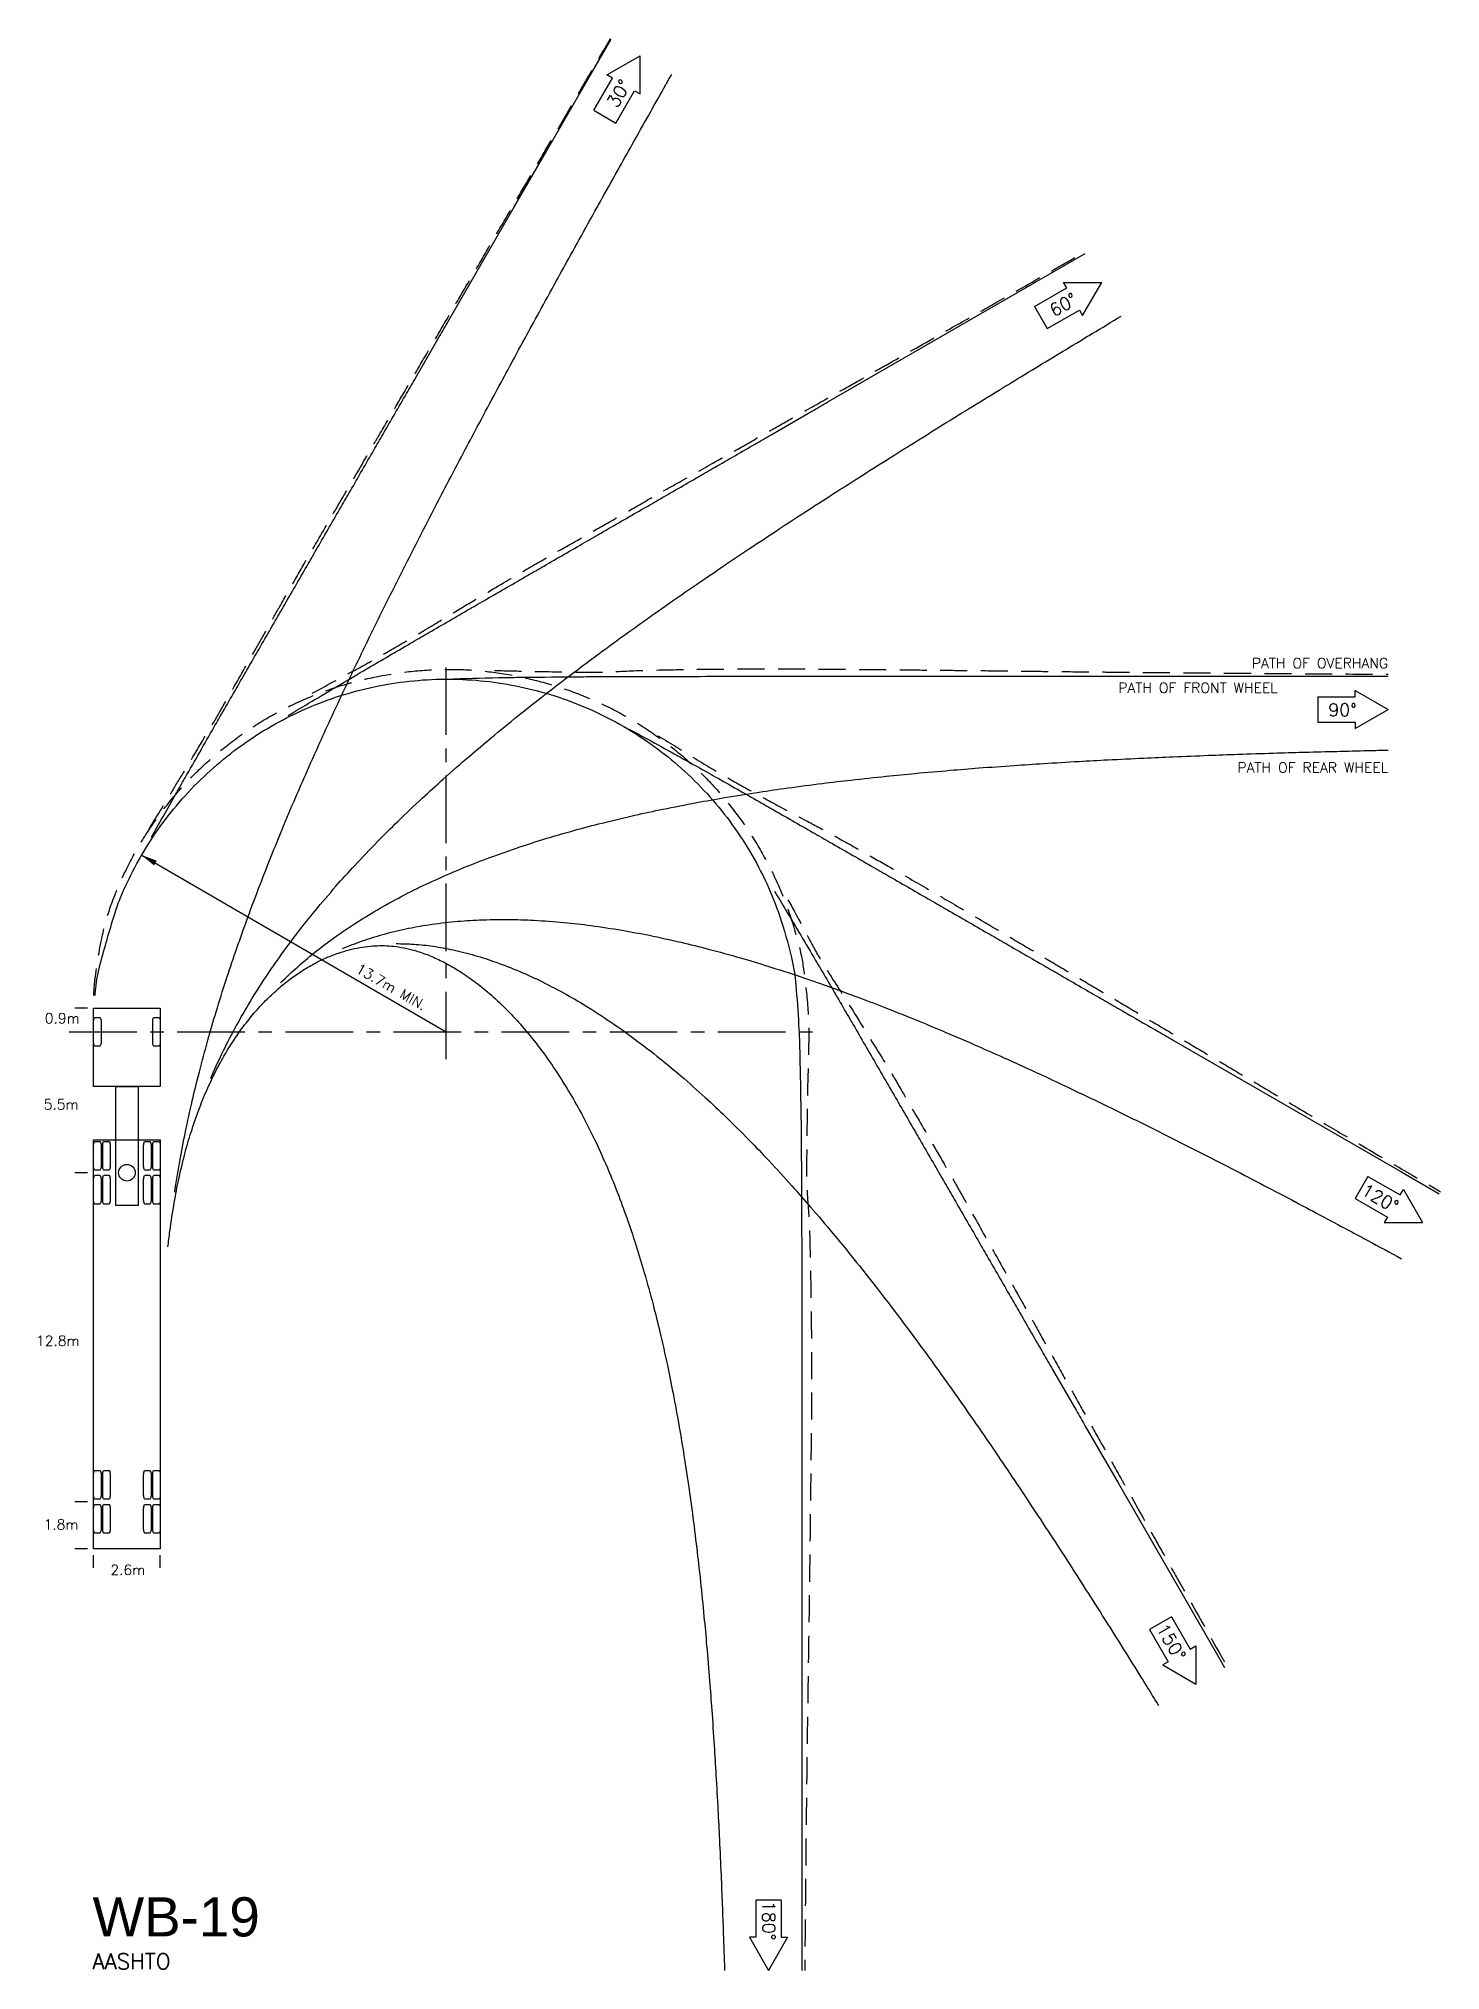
# Model space of a CAD drawing. Extents: x -15.8 to 38.6, y -36.5 to 38.6.
import ezdxf
from ezdxf.enums import TextEntityAlignment as Align

# ---------------------------------------------------------------- set-up
doc = ezdxf.new("R2010")
doc.units = 0
doc.header["$LTSCALE"] = 2.1
doc.header["$MEASUREMENT"] = 0
doc.linetypes.add('CENTER', pattern=[2, 1.25, -0.25, 0.25, -0.25])
doc.linetypes.add('DASHED', pattern=[0.75, 0.5, -0.25])
for name, color, linetype in [('DIMS', 1, 'CONTINUOUS'), ('OVERHANG', 2, 'DASHED'), ('TEXT', 4, 'CONTINUOUS'), ('VEHICLE', 7, 'CONTINUOUS'), ('WHEELS', 3, 'CONTINUOUS')]:
    doc.layers.add(name, color=color, linetype=linetype)
doc.styles.add('SANSSERIF', font='SAS_____.pfb', dxfattribs={"height": 2})
doc.styles.get("Standard").update_dxf_attribs({"font": 'ROMANS.shx', "height": 2})

msp = doc.modelspace()

# ---------------------------------------------------------------- linework, layer by layer
at = {"layer": 'DIMS', "linetype": 'CENTER'}
for p, q in [((0, -1.07), (0, 14.652)), ((-14.647, 0), (14.647, 0))]:
    msp.add_line(p, q, dxfattribs=at)
at = {"layer": 'DIMS'}
for p, q in [((-11.852, 6.873), (0, 0)), ((-13.932, 0.913), (-14.427, 0.913)), ((-13.932, -5.48), (-14.427, -5.48)), ((-13.932, -18.267), (-14.427, -18.267)), ((-13.932, -20.093), (-14.427, -20.093)), ((-13.7, -20.835), (-13.7, -20.341)), ((-11.112, -20.835), (-11.112, -20.341))]:
    msp.add_line(p, q, dxfattribs=at)
msp.add_solid([(-11.352, 6.46), (-11.245, 6.644), (-11.852, 6.873)], dxfattribs=at)
at = {"layer": 'OVERHANG', "flags": 128}
for points in [[(-11.537, 7.887, -0.001241), (-10.723, 9.222, 0.001975), (-10.213, 10.062, 0.000414), (-9.029, 12.031, 0.003852), (-8.903, 12.244, 0.001586), (-8.589, 12.791, 0.000523), (-7.643, 14.452, 0.000432), (-6.819, 15.906, -0.000829), (-6.389, 16.663, -0.000992), (-5.753, 17.775, -0.001007), (-5.122, 18.867, -0.000214), (-4.375, 20.152, -0.0003), (-3.843, 21.065, -0.000025), (-2.827, 22.806, -0.000097), (-2.561, 23.261, -0.000012), (-1.92, 24.359, 0.000021), (-1.278, 25.456, 0.000019), (-0.637, 26.554, -0.000011), (0.004, 27.652, -0.000174), (0.646, 28.75, 0.000615), (1.287, 29.847, 0.000026), (1.927, 30.945, -0.000005), (2.567, 32.044, -0.000003), (3.207, 33.142, 0.000009), (3.848, 34.24), (5.126, 36.437, 0.000138), (5.541, 37.151, 0.000068), (6.378, 38.591)], [(-5.204, 13.152, -0.00219), (-3.629, 14.006, 0.005121), (-2.957, 14.376, 0.00328), (-1.943, 14.956, 0.002772), (-0.752, 15.657, 0.002318), (0.429, 16.368, -0.002736), (1.43, 16.97, -0.001155), (3.008, 17.902, -0.002953), (3.628, 18.262, -0.00007), (4.736, 18.895, 0.000043), (5.844, 19.528, 0.00002), (6.952, 20.161, -0.000151), (8.059, 20.795, -0.002064), (8.884, 21.261, 0.001219), (10.282, 22.049, 0.000173), (11.392, 22.679, -0.0005), (12.502, 23.308, -0.000013), (13.411, 23.823, -0.000009), (14.722, 24.565, -0.000039), (15.832, 25.193, 0.000529), (16.943, 25.821, 0.000291), (17.092, 25.906, 0.000021), (19.16, 27.082, 0.00001), (20.721, 27.97, 0.000024), (21.377, 28.343, 0.000245), (21.382, 28.346, 0.000001), (23.592, 29.606, 0.000315), (23.903, 29.784, 0.000111), (24.787, 30.29)], [(-13.692, 1.412, -0.021619), (-13.629, 2.151, -0.021359), (-13.35, 3.772, -0.033795), (-13.013, 4.937, -0.027352), (-12.425, 6.314, -0.024092), (-11.758, 7.517, -0.025021), (-11.005, 8.606, -0.023644), (-10.124, 9.649, -0.024088), (-9.166, 10.585, -0.024402), (-8.107, 11.434, -0.024486), (-6.975, 12.174, -0.024725), (-5.768, 12.803, -0.024887), (-4.514, 13.306, -0.024042), (-3.226, 13.681, -0.023488), (-1.878, 13.938, -0.024005), (-0.498, 14.067, -0.025022), (0.832, 14.061, -0.024962), (2.156, 13.922, -0.024018), (3.512, 13.643, -0.023361), (4.828, 13.24, -0.024051), (6.063, 12.729, -0.024608), (7.252, 12.096, -0.024327), (8.386, 11.341, -0.024205), (9.443, 10.479, -0.024578), (10.396, 9.533, -0.023905), (11.254, 8.496, -0.023745), (12.016, 7.375, -0.023535), (12.672, 6.18, -0.024191), (13.197, 4.961, -0.024049), (13.664, 3.505, -0.031773), (13.892, 2.37, -0.015321), (14.053, 0.836, -0.022359), (14.084, -0.221, -0.003397), (14.052, -1.645, 0.003834), (14.025, -2.906, 0.001205), (14.001, -4.996, 0.004505), (14.001, -5.555, 0.017583), (14.051, -6.679, -0.013743), (14.125, -8.116, -0.001299), (14.16, -9.722, -0.002081), (14.175, -10.724, -0.000963), (14.192, -12.58, -0.002335), (14.194, -13.346, -0.001038), (14.187, -14.826, -0.001331), (14.176, -15.98, -0.000016), (14.156, -17.664, -0.000029), (14.145, -18.614, -0.000012), (14.117, -20.955, -0.000101), (14.113, -21.242, -0.000477), (14.107, -21.709, -0.000103), (14.076, -23.867, -0.000184), (14.056, -25.176, 0.000304), (14.036, -26.486, 0.000364), (14.021, -27.583, 0.000263), (14.002, -29.1, 0.000205), (13.985, -30.553, 0.000258), (13.972, -31.71, 0.000146), (13.972, -31.719, 0.000001), (13.947, -34.317, 0.000264), (13.941, -34.992, 0.00012), (13.929, -36.478)], [(1.869, 14.04, 0.002297), (3.044, 14.011, 0.000673), (5.209, 13.971, 0.003632), (5.611, 13.967, 0.015309), (6.617, 13.995, -0.010002), (8.156, 14.055, -0.000979), (9.941, 14.085, -0.002272), (10.711, 14.093, -0.000911), (12.285, 14.099, -0.001456), (13.27, 14.098, -0.000517), (15.022, 14.09, -0.001118), (15.832, 14.083, -0.000024), (17.113, 14.07, 0.000033), (18.394, 14.056, 0.00001), (19.675, 14.043, -0.000042), (20.956, 14.03, -0.000661), (22.237, 14.015, 0.000353), (23.517, 14, 0.000163), (25.172, 13.982, 0.000297), (26.077, 13.974, 0.000027), (26.965, 13.965, 0.000014), (28.636, 13.95, 0.000016), (30.354, 13.935, 0.000033), (31.195, 13.927, 0.000339), (32.054, 13.921, 0.000171), (33.753, 13.908, 0.000139), (33.813, 13.908, 0.000003), (36.31, 13.893, 0.000298), (36.336, 13.892, 0.00003), (36.591, 13.891)], [(8.238, 11.492, -0.003989), (9.699, 10.598, 0.007805), (10.45, 10.148, 0.003325), (11.55, 9.52, 0.003249), (12.685, 8.892, 0.005129), (13.968, 8.21, -0.006773), (14.938, 7.69, -0.001943), (16.102, 7.039, -0.002101), (17.174, 6.429, -0.000637), (18.661, 5.572, -0.001275), (19.402, 5.141, -0.000478), (20.885, 4.271, -0.000961), (21.622, 3.836, -0.000129), (22.73, 3.179, 0.000176), (23.838, 2.522, 0.000058), (24.945, 1.866, -0.000161), (26.053, 1.209, -0.000519), (27.159, 0.552, 0.000753), (28.265, -0.106, 0.000005), (29.371, -0.761, -0.000002), (30.478, -1.416, -0.000002), (31.584, -2.071, 0.000005), (32.69, -2.726, 0.000437), (33.451, -3.177, 0.00023), (34.902, -4.032, 0.000134), (34.911, -4.037, 0.000001), (37.116, -5.333, 0.000255), (37.55, -5.589, 0.000104), (38.622, -6.217)], [(13.277, 5.127, -0.004364), (14.205, 3.402, 0.012912), (14.529, 2.825, 0.009853), (14.981, 2.097, -0.004967), (15.892, 0.664, -0.000674), (17.067, -1.232, -0.004436), (17.242, -1.521, -0.002086), (17.598, -2.127, -0.000776), (18.546, -3.76, -0.000314), (19.701, -5.761, -0.002573), (19.841, -6.006, -0.000065), (20.169, -6.589, -0.000022), (21.115, -8.271, -0.000005), (22.262, -10.31, -0.000045), (22.387, -10.533, -0.001072), (23.021, -11.666, 0.000539), (23.654, -12.798, 0.000112), (24.288, -13.928, -0.0001), (24.922, -15.058, -0.000141), (25.555, -16.187, 0.00048), (26.188, -17.316, 0.000216), (26.442, -17.768, 0.000054), (27.456, -19.57, 0.000055), (28.208, -20.905, 0.00008), (28.725, -21.822, 0.00038), (28.737, -21.843, 0.000004), (29.997, -24.069, 0.000518), (30.054, -24.17, 0.000108), (30.328, -24.653)]]:
    msp.add_lwpolyline(points, format="xyb", dxfattribs=at)
at = {"layer": 'TEXT'}
for p, q in [((6.245, 37.184), (7.53, 37.926)), ((7.53, 36.442), (7.53, 37.926)), ((5.735, 35.807), (6.459, 37.061)), ((6.459, 37.061), (6.245, 37.184)), ((6.592, 35.312), (7.316, 36.566)), ((7.316, 36.566), (7.53, 36.442)), ((5.735, 35.807), (6.592, 35.312)), ((22.851, 28.178), (24.104, 28.902)), ((24.104, 28.902), (23.98, 29.116)), ((23.98, 29.116), (25.465, 29.116)), ((24.723, 27.831), (25.465, 29.116)), ((22.851, 28.178), (23.345, 27.322)), ((23.345, 27.322), (24.599, 28.045)), ((24.599, 28.045), (24.723, 27.831)), ((33.858, 13.014), (33.858, 12.025)), ((33.858, 13.014), (35.306, 13.014)), ((35.306, 13.014), (35.306, 13.262)), ((35.306, 13.262), (36.591, 12.52)), ((33.858, 12.025), (35.306, 12.025)), ((35.306, 11.778), (36.591, 12.52)), ((35.306, 12.025), (35.306, 11.778)), ((35.809, -5.622), (35.315, -6.479)), ((35.809, -5.622), (37.063, -6.346)), ((35.315, -6.479), (36.568, -7.203)), ((37.063, -6.346), (37.187, -6.132)), ((37.187, -6.132), (37.929, -7.417)), ((36.568, -7.203), (36.445, -7.417)), ((36.445, -7.417), (37.929, -7.417)), ((28.181, -22.737), (27.324, -23.232)), ((27.324, -23.232), (28.048, -24.485)), ((28.181, -22.737), (28.905, -23.991)), ((28.905, -23.991), (29.119, -23.867)), ((29.119, -23.867), (29.119, -25.351)), ((28.048, -24.485), (27.834, -24.609)), ((27.834, -24.609), (29.119, -25.351)), ((13.017, -33.745), (12.027, -33.745)), ((12.027, -33.745), (12.027, -35.193)), ((13.017, -33.745), (13.017, -35.193)), ((12.027, -35.193), (11.78, -35.193)), ((11.78, -35.193), (12.522, -36.478)), ((13.264, -35.193), (12.522, -36.478)), ((13.017, -35.193), (13.264, -35.193))]:
    msp.add_line(p, q, dxfattribs=at)
at = {"layer": 'VEHICLE'}
for points in [[(-11.112, 0.913), (-11.112, -2.131), (-13.7, -2.131), (-13.7, 0.913)], [(-11.975, -2.131), (-11.975, -6.759), (-12.838, -6.759), (-12.838, -2.131)], [(-11.112, -4.201), (-11.112, -20.093), (-13.7, -20.093), (-13.7, -4.201)]]:
    msp.add_lwpolyline(points, close=True, dxfattribs=at)
for points in [[(-13.41, -0.402, -0.14), (-13.446, -0.551, -0.24), (-13.466, -0.558), (-13.644, -0.558, -0.24), (-13.664, -0.551, -0.14), (-13.7, -0.402), (-13.7, 0.402, -0.14), (-13.664, 0.551, -0.24), (-13.644, 0.558), (-13.466, 0.558, -0.24), (-13.446, 0.551, -0.14), (-13.41, 0.402)], [(-11.112, -0.402, -0.14), (-11.148, -0.551, -0.24), (-11.168, -0.558), (-11.347, -0.558, -0.24), (-11.367, -0.551, -0.14), (-11.402, -0.402), (-11.402, 0.402, -0.14), (-11.367, 0.551, -0.24), (-11.347, 0.558), (-11.168, 0.558, -0.24), (-11.148, 0.551, -0.14), (-11.112, 0.402)], [(-13.7, -4.419, -0.14), (-13.664, -4.269, -0.24), (-13.644, -4.263), (-13.466, -4.263, -0.24), (-13.446, -4.269, -0.14), (-13.41, -4.419), (-13.41, -5.222, -0.14), (-13.446, -5.372, -0.24), (-13.466, -5.378), (-13.644, -5.378, -0.24), (-13.664, -5.372, -0.14), (-13.7, -5.222)], [(-13.347, -4.419, -0.14), (-13.311, -4.269, -0.24), (-13.291, -4.263), (-13.112, -4.263, -0.24), (-13.092, -4.269, -0.14), (-13.057, -4.419), (-13.057, -5.222, -0.14), (-13.092, -5.372, -0.24), (-13.112, -5.378), (-13.291, -5.378, -0.24), (-13.311, -5.372, -0.14), (-13.347, -5.222)], [(-11.756, -4.419, -0.14), (-11.72, -4.269, -0.24), (-11.7, -4.263), (-11.522, -4.263, -0.24), (-11.502, -4.269, -0.14), (-11.466, -4.419), (-11.466, -5.222, -0.14), (-11.502, -5.372, -0.24), (-11.522, -5.378), (-11.7, -5.378, -0.24), (-11.72, -5.372, -0.14), (-11.756, -5.222)], [(-11.402, -4.419, -0.14), (-11.367, -4.269, -0.24), (-11.347, -4.263), (-11.168, -4.263, -0.24), (-11.148, -4.269, -0.14), (-11.112, -4.419), (-11.112, -5.222, -0.14), (-11.148, -5.372, -0.24), (-11.168, -5.378), (-11.347, -5.378, -0.24), (-11.367, -5.372, -0.14), (-11.402, -5.222)], [(-13.7, -5.738, -0.14), (-13.664, -5.588, -0.24), (-13.644, -5.582), (-13.466, -5.582, -0.24), (-13.446, -5.588, -0.14), (-13.41, -5.738), (-13.41, -6.541, -0.14), (-13.446, -6.691, -0.24), (-13.466, -6.697), (-13.644, -6.697, -0.24), (-13.664, -6.691, -0.14), (-13.7, -6.541)], [(-13.347, -5.738, -0.14), (-13.311, -5.588, -0.24), (-13.291, -5.582), (-13.112, -5.582, -0.24), (-13.092, -5.588, -0.14), (-13.057, -5.738), (-13.057, -6.541, -0.14), (-13.092, -6.691, -0.24), (-13.112, -6.697), (-13.291, -6.697, -0.24), (-13.311, -6.691, -0.14), (-13.347, -6.541)], [(-11.756, -5.738, -0.14), (-11.72, -5.588, -0.24), (-11.7, -5.582), (-11.522, -5.582, -0.24), (-11.502, -5.588, -0.14), (-11.466, -5.738), (-11.466, -6.541, -0.14), (-11.502, -6.691, -0.24), (-11.522, -6.697), (-11.7, -6.697, -0.24), (-11.72, -6.691, -0.14), (-11.756, -6.541)], [(-11.402, -5.738, -0.14), (-11.367, -5.588, -0.24), (-11.347, -5.582), (-11.168, -5.582, -0.24), (-11.148, -5.588, -0.14), (-11.112, -5.738), (-11.112, -6.541, -0.14), (-11.148, -6.691, -0.24), (-11.168, -6.697), (-11.347, -6.697, -0.24), (-11.367, -6.691, -0.14), (-11.402, -6.541)], [(-13.7, -17.205, -0.14), (-13.664, -17.056, -0.24), (-13.644, -17.049), (-13.466, -17.049, -0.24), (-13.446, -17.056, -0.14), (-13.41, -17.205), (-13.41, -18.009, -0.14), (-13.446, -18.158, -0.24), (-13.466, -18.165), (-13.644, -18.165, -0.24), (-13.664, -18.158, -0.14), (-13.7, -18.009)], [(-13.347, -17.205, -0.14), (-13.311, -17.056, -0.24), (-13.291, -17.049), (-13.112, -17.049, -0.24), (-13.092, -17.056, -0.14), (-13.057, -17.205), (-13.057, -18.009, -0.14), (-13.092, -18.158, -0.24), (-13.112, -18.165), (-13.291, -18.165, -0.24), (-13.311, -18.158, -0.14), (-13.347, -18.009)], [(-11.756, -17.205, -0.14), (-11.72, -17.056, -0.24), (-11.7, -17.049), (-11.522, -17.049, -0.24), (-11.502, -17.056, -0.14), (-11.466, -17.205), (-11.466, -18.009, -0.14), (-11.502, -18.158, -0.24), (-11.522, -18.165), (-11.7, -18.165, -0.24), (-11.72, -18.158, -0.14), (-11.756, -18.009)], [(-11.402, -17.205, -0.14), (-11.367, -17.056, -0.24), (-11.347, -17.049), (-11.168, -17.049, -0.24), (-11.148, -17.056, -0.14), (-11.112, -17.205), (-11.112, -18.009, -0.14), (-11.148, -18.158, -0.24), (-11.168, -18.165), (-11.347, -18.165, -0.24), (-11.367, -18.158, -0.14), (-11.402, -18.009)], [(-13.7, -18.524, -0.14), (-13.664, -18.375, -0.24), (-13.644, -18.368), (-13.466, -18.368, -0.24), (-13.446, -18.375, -0.14), (-13.41, -18.524), (-13.41, -19.328, -0.14), (-13.446, -19.477, -0.24), (-13.466, -19.484), (-13.644, -19.484, -0.24), (-13.664, -19.477, -0.14), (-13.7, -19.328)], [(-13.347, -18.524, -0.14), (-13.311, -18.375, -0.24), (-13.291, -18.368), (-13.112, -18.368, -0.24), (-13.092, -18.375, -0.14), (-13.057, -18.524), (-13.057, -19.328, -0.14), (-13.092, -19.477, -0.24), (-13.112, -19.484), (-13.291, -19.484, -0.24), (-13.311, -19.477, -0.14), (-13.347, -19.328)], [(-11.756, -18.524, -0.14), (-11.72, -18.375, -0.24), (-11.7, -18.368), (-11.522, -18.368, -0.24), (-11.502, -18.375, -0.14), (-11.466, -18.524), (-11.466, -19.328, -0.14), (-11.502, -19.477, -0.24), (-11.522, -19.484), (-11.7, -19.484, -0.24), (-11.72, -19.477, -0.14), (-11.756, -19.328)], [(-11.402, -18.524, -0.14), (-11.367, -18.375, -0.24), (-11.347, -18.368), (-11.168, -18.368, -0.24), (-11.148, -18.375, -0.14), (-11.112, -18.524), (-11.112, -19.328, -0.14), (-11.148, -19.477, -0.24), (-11.168, -19.484), (-11.347, -19.484, -0.24), (-11.367, -19.477, -0.14), (-11.402, -19.328)]]:
    msp.add_lwpolyline(points, format="xyb", close=True, dxfattribs=at)
msp.add_circle((-12.406, -5.48), 0.323, dxfattribs=at)
at = {"layer": 'WHEELS', "flags": 128}
for points in [[(-11.451, 7.555, -0.000315), (-10.398, 9.421, -0.001315), (-10.145, 9.867, -0.000071), (-9.012, 11.847, -0.000491), (-8.847, 12.135, -0.000081), (-7.931, 13.728, -0.0002), (-7.558, 14.376, -0.000032), (-6.643, 15.962, -0.00008), (-6.275, 16.6, -0.000013), (-5.362, 18.182, -0.000032), (-4.998, 18.814, -0.000005), (-4.086, 20.393, -0.000013), (-3.723, 21.022, -0.000002), (-2.813, 22.599, -0.000005), (-2.451, 23.226, -0.000001), (-1.542, 24.801, -0.000002), (-1.18, 25.427, 0), (-0.271, 27.001, -0.000001), (0.09, 27.627), (1.359, 29.826), (2.629, 32.024), (3.897, 34.222), (5.166, 36.419), (6.41, 38.573)], [(-10.548, -6.23, -0.00657), (-10.353, -5.049, -0.006693), (-10.131, -3.895, -0.005856), (-9.866, -2.683, -0.006301), (-9.592, -1.562, -0.005105), (-9.261, -0.331, -0.005685), (-8.94, 0.768, -0.004378), (-8.551, 2.009, -0.004992), (-8.188, 3.091, -0.003711), (-7.747, 4.337, -0.004303), (-7.35, 5.405, -0.003119), (-6.864, 6.652, -0.003662), (-6.437, 7.708, -0.002605), (-5.914, 8.953, -0.003087), (-5.461, 9.999, -0.002166), (-4.907, 11.241, -0.002584), (-4.434, 12.278, -0.001795), (-3.854, 13.517, -0.002153), (-3.363, 14.546, -0.001483), (-2.762, 15.783, -0.001789), (-2.257, 16.804, -0.001221), (-1.637, 18.038, -0.00148), (-1.121, 19.053, -0.000996), (-0.494, 20.27, -0.001208), (0.027, 21.271, -0.000835), (0.669, 22.492, -0.001006), (1.206, 23.504, -0.000686), (1.858, 24.725, -0.00083), (2.401, 25.732, -0.000562), (3.062, 26.952, -0.000683), (3.609, 27.954, -0.000462), (4.277, 29.172, -0.000561), (4.829, 30.172, -0.000379), (5.502, 31.388, -0.000461), (6.057, 32.387, -0.000311), (6.734, 33.601, -0.000379), (7.292, 34.598, -0.000255), (7.325, 34.657, -0.000007), (8.534, 36.807, -0.000513), (8.565, 36.863, -0.000081), (8.764, 37.214)], [(-6.141, 12.282, -0.003969), (-5.233, 12.83, -0.00019), (-3.213, 14.027, -0.001402), (-2.939, 14.189, -0.000223), (-1.306, 15.143, -0.000578), (-0.674, 15.51, -0.000096), (0.917, 16.433, -0.000235), (1.568, 16.81, -0.000038), (3.155, 17.728, -0.000095), (3.794, 18.097, -0.000015), (5.378, 19.012, -0.000038), (6.01, 19.378, -0.000006), (7.591, 20.291, -0.000015), (8.22, 20.654, -0.000002), (9.799, 21.566, -0.000006), (10.426, 21.928, -0.000001), (12.003, 22.838, -0.000002), (12.629, 23.2, 0), (14.205, 24.11, -0.000001), (14.831, 24.471), (17.031, 25.741), (19.231, 27.012), (21.431, 28.281), (23.63, 29.551), (24.818, 30.237)], [(-9.147, -1.804, -0.012094), (-8.716, -0.856, -0.010916), (-8.215, 0.121, -0.011437), (-7.696, 1.031, -0.00957), (-7.083, 2.009, -0.010384), (-6.482, 2.887, -0.008233), (-5.765, 3.855, -0.009177), (-5.092, 4.701, -0.006986), (-4.285, 5.651, -0.007954), (-3.551, 6.463, -0.005872), (-2.667, 7.39, -0.006798), (-1.883, 8.171, -0.004902), (-0.935, 9.072, -0.005748), (-0.111, 9.823, -0.004073), (0.888, 10.698, -0.004823), (1.745, 11.421, -0.003373), (2.786, 12.272, -0.004023), (3.67, 12.972, -0.002786), (4.744, 13.799, -0.003342), (5.648, 14.478, -0.002297), (6.749, 15.287, -0.002772), (7.669, 15.947, -0.001886), (8.793, 16.739, -0.002288), (9.725, 17.383, -0.001536), (10.853, 18.151, -0.001864), (11.786, 18.777, -0.001286), (12.934, 19.536, -0.00155), (13.89, 20.161, -0.001056), (15.05, 20.91, -0.001278), (16.011, 21.525, -0.000864), (17.181, 22.266, -0.001051), (18.147, 22.872, -0.00071), (19.324, 23.606, -0.000863), (20.294, 24.206, -0.000583), (21.476, 24.933, -0.000709), (22.45, 25.528, -0.000478), (22.478, 25.545, -0.000006), (24.614, 26.841, -0.000968), (25.095, 27.131, -0.000415), (26.221, 27.807)], [(-13.64, 1.412, -0.003985), (-13.615, 1.682, -0.040684), (-13.442, 2.628, -0.008055), (-12.893, 4.544, -0.024025), (-12.668, 5.173, -0.024632), (-12.096, 6.387, -0.024213), (-11.397, 7.559, -0.024943), (-10.591, 8.649, -0.024537), (-9.667, 9.671, -0.025122), (-8.655, 10.588, -0.024815), (-7.543, 11.41, -0.025236), (-6.363, 12.111, -0.02502), (-5.108, 12.696, -0.02531), (-3.806, 13.149, -0.025163), (-2.458, 13.471, -0.025359), (-1.089, 13.654, -0.025261), (0.297, 13.699, -0.025392), (1.677, 13.603, -0.025326), (3.044, 13.367, -0.025413), (4.378, 12.995, -0.02537), (5.67, 12.489, -0.025428), (6.902, 11.854, -0.025399), (8.065, 11.098, -0.025437), (9.144, 10.227, -0.025418), (10.131, 9.251, -0.025444), (11.012, 8.181, -0.025431), (11.781, 7.025, -0.025448), (12.452, 5.754, -0.027354), (12.948, 4.512, -0.023536), (13.412, 2.883, -0.036839), (13.582, 1.814, -0.006888), (13.691, 0.262, -0.009078), (13.736, -0.918, -0.000533), (13.777, -3.114, -0.002327), (13.784, -3.617, -0.000259), (13.8, -5.686, -0.000933), (13.803, -6.261, -0.000159), (13.809, -8.104, -0.000385), (13.811, -8.867, -0.000063), (13.813, -10.705, -0.000156), (13.814, -11.449, -0.000025), (13.815, -13.28, -0.000063), (13.815, -14.014, -0.00001), (13.816, -15.841, -0.000025), (13.816, -16.57, -0.000004), (13.816, -18.394, -0.00001), (13.816, -19.12, -0.000002), (13.816, -20.941, -0.000004), (13.816, -21.665, -0.000001), (13.816, -23.485, -0.000002), (13.816, -24.208), (13.816, -26.75), (13.816, -29.29), (13.816, -31.83), (13.816, -34.37), (13.816, -36.478)], [(0.28, 13.718, -0.001009), (2.281, 13.764, -0.002839), (2.993, 13.775, -0.000211), (5.222, 13.795, -0.001109), (5.646, 13.798, -0.000192), (7.49, 13.805, -0.00046), (8.259, 13.807, -0.000076), (10.097, 13.81, -0.000187), (10.844, 13.811, -0.00003), (12.677, 13.812, -0.000075), (13.412, 13.813, -0.000012), (15.24, 13.813, -0.00003), (15.97, 13.813, -0.000005), (17.794, 13.813, -0.000012), (18.52, 13.813, -0.000002), (20.342, 13.813, -0.000005), (21.067, 13.813, -0.000001), (22.887, 13.813, -0.000002), (23.61, 13.813, 0), (25.429, 13.813, -0.000001), (26.152, 13.813), (28.692, 13.813), (31.232, 13.813), (33.772, 13.813), (36.311, 13.813), (36.591, 13.813)], [(7.101, 11.758, -0.006318), (8.104, 11.217, -0.000354), (10.094, 10.11, -0.001961), (10.452, 9.909, -0.00027), (12.167, 8.934, -0.000801), (12.744, 8.605, -0.000135), (14.342, 7.688, -0.000329), (15, 7.31, -0.000054), (16.591, 6.394, -0.000133), (17.234, 6.023, -0.000021), (18.819, 5.109, -0.000053), (19.454, 4.743, -0.000008), (21.036, 3.83, -0.000021), (21.667, 3.466, -0.000003), (23.246, 2.554, -0.000008), (23.874, 2.192, -0.000001), (25.451, 1.281, -0.000003), (26.078, 0.919, -0.000001), (27.654, 0.009, -0.000001), (28.28, -0.352), (30.481, -1.623), (32.681, -2.893), (34.881, -4.163), (37.08, -5.433), (38.576, -6.296)], [(-6.437, 1.898, -0.015286), (-5.769, 2.525, -0.013639), (-5.005, 3.164, -0.01414), (-4.235, 3.738, -0.011844), (-3.341, 4.335, -0.012701), (-2.481, 4.85, -0.010105), (-1.473, 5.393, -0.011156), (-0.54, 5.845, -0.008518), (0.562, 6.327, -0.009631), (1.551, 6.717, -0.007122), (2.728, 7.136, -0.008206), (3.759, 7.468, -0.005922), (4.992, 7.828, -0.006923), (6.055, 8.108, -0.004905), (7.331, 8.412, -0.005797), (8.416, 8.646, -0.004052), (9.723, 8.902, -0.004828), (10.824, 9.096, -0.00334), (12.155, 9.31, -0.004004), (13.267, 9.471, -0.00275), (14.616, 9.648, -0.003318), (15.735, 9.781, -0.002256), (17.097, 9.928, -0.002737), (18.221, 10.038, -0.001834), (19.577, 10.158, -0.002227), (20.694, 10.248, -0.001536), (22.064, 10.347, -0.001851), (23.201, 10.422, -0.001261), (24.577, 10.504, -0.001526), (25.715, 10.566, -0.001031), (27.097, 10.634, -0.001254), (28.235, 10.684, -0.000847), (29.62, 10.74, -0.00103), (30.758, 10.781, -0.000695), (32.145, 10.827, -0.000846), (33.285, 10.861, -0.00057), (33.374, 10.863, -0.000021), (35.813, 10.926, -0.001141), (35.964, 10.93, -0.000273), (36.591, 10.943)], [(12.752, 5.459, -0.003436), (13.192, 4.728, -0.000232), (14.351, 2.771, -0.001345), (14.549, 2.434, -0.000236), (15.479, 0.841, -0.000562), (15.869, 0.17, -0.000093), (16.792, -1.421, -0.000229), (17.168, -2.071, -0.000037), (18.087, -3.658, -0.000092), (18.456, -4.297, -0.000015), (19.371, -5.88, -0.000037), (19.736, -6.513, -0.000006), (20.649, -8.093, -0.000015), (21.012, -8.723, -0.000002), (21.924, -10.301, -0.000006), (22.286, -10.929, -0.000001), (23.196, -12.505, -0.000002), (23.558, -13.132, 0), (24.468, -14.707, -0.000001), (24.829, -15.333), (26.099, -17.534), (27.369, -19.733), (28.639, -21.933), (29.909, -24.132), (30.239, -24.704)], [(-4.027, 3.227, -0.017372), (-3.267, 3.525, -0.016956), (-2.468, 3.776, -0.015326), (-1.573, 3.996, -0.01559), (-0.682, 4.157, -0.013203), (0.33, 4.28, -0.013964), (1.292, 4.344, -0.011192), (2.397, 4.362, -0.012243), (3.406, 4.331, -0.009388), (4.577, 4.244, -0.010553), (5.615, 4.126, -0.00782), (6.829, 3.941, -0.008978), (7.881, 3.746, -0.006483), (9.123, 3.475, -0.007563), (10.18, 3.212, -0.005358), (11.435, 2.867, -0.006326), (12.491, 2.549, -0.004419), (13.751, 2.14, -0.005263), (14.803, 1.776, -0.003639), (16.064, 1.314, -0.004369), (17.109, 0.913, -0.002986), (18.369, 0.407, -0.003608), (19.406, -0.025, -0.00243), (20.648, -0.561, -0.002941), (21.669, -1.014, -0.002035), (22.915, -1.581, -0.002448), (23.945, -2.062, -0.001669), (25.187, -2.654, -0.002018), (26.211, -3.151, -0.001365), (27.45, -3.764, -0.001658), (28.466, -4.274, -0.00112), (29.701, -4.902, -0.001362), (30.713, -5.423, -0.000919), (31.944, -6.064, -0.001118), (32.953, -6.594, -0.000754), (32.991, -6.615, -0.000013), (35.185, -7.784, -0.001523), (35.802, -8.115, -0.000713), (37.115, -8.827)], [(-10.812, -8.367, -0.006311), (-10.736, -7.752, -0.008047), (-10.564, -6.633, -0.011463), (-10.39, -5.733, -0.010313), (-10.154, -4.743, -0.013002), (-9.912, -3.906, -0.012318), (-9.613, -3.038, -0.014299), (-9.306, -2.282, -0.014054), (-8.951, -1.531, -0.015387), (-8.588, -0.867, -0.015539), (-8.188, -0.232, -0.016298), (-7.778, 0.334, -0.016804), (-7.346, 0.855, -0.017061), (-6.905, 1.319, -0.017879), (-6.454, 1.732, -0.017697), (-5.996, 2.094, -0.018796), (-5.542, 2.403, -0.018225), (-5.082, 2.667, -0.019584), (-4.638, 2.881, -0.018661), (-4.192, 3.054, -0.020219), (-3.77, 3.181, -0.019062), (-3.354, 3.271, -0.020403), (-2.961, 3.325, -0.019957), (-2.594, 3.345, -0.019706), (-2.223, 3.336, -0.023053), (-1.853, 3.295, -0.019763), (-1.427, 3.21, -0.023523), (-0.995, 3.085, -0.019691), (-0.495, 2.892, -0.021907), (0.02, 2.642, -0.019197), (0.582, 2.31, -0.019524), (1.164, 1.902, -0.018188), (1.754, 1.417, -0.016899), (2.37, 0.835, -0.016714), (2.952, 0.206, -0.014356), (3.564, -0.545, -0.014945), (4.11, -1.3, -0.01205), (4.689, -2.2, -0.01307), (5.181, -3.056, -0.010037), (5.708, -4.08, -0.011234), (6.139, -5.014, -0.008318), (6.605, -6.135, -0.009532), (6.976, -7.127, -0.006871), (7.378, -8.322, -0.008011), (7.693, -9.356, -0.005663), (8.036, -10.605, -0.006686), (8.3, -11.67, -0.004661), (8.59, -12.96, -0.005563), (8.81, -14.045, -0.003823), (9.052, -15.365, -0.0046), (9.234, -16.465, -0.00311), (9.434, -17.791, -0.003753), (9.584, -18.892, -0.002603), (9.75, -20.242, -0.003125), (9.876, -21.367, -0.002135), (10.013, -22.73, -0.002578), (10.117, -23.859, -0.001746), (10.23, -25.232, -0.002119), (10.315, -26.363, -0.001433), (10.409, -27.742, -0.001741), (10.479, -28.876, -0.001175), (10.556, -30.258, -0.001429), (10.613, -31.395, -0.000964), (10.676, -32.781, -0.001173), (10.723, -33.919, -0.000791), (10.765, -35.042, -0.000631), (10.814, -36.447, -0.00098), (10.814, -36.448, -0.000019), (10.815, -36.478)], [(-1.951, 3.421, -0.018816), (-1.258, 3.4, -0.018713), (-0.512, 3.32, -0.0178), (0.264, 3.18, -0.016356), (1.11, 2.966, -0.016356), (1.941, 2.697, -0.013989), (2.859, 2.338, -0.014641), (3.714, 1.945, -0.011796), (4.671, 1.442, -0.012824), (5.528, 0.937, -0.009856), (6.497, 0.304, -0.01104), (7.339, -0.297, -0.008187), (8.302, -1.042, -0.009381), (9.119, -1.721, -0.006774), (10.063, -2.559, -0.007895), (10.852, -3.302, -0.00559), (11.772, -4.216, -0.006596), (12.532, -5.009, -0.004605), (13.425, -5.984, -0.005483), (14.158, -6.817, -0.003789), (15.025, -7.84, -0.004549), (15.733, -8.704, -0.003106), (16.577, -9.766, -0.003755), (17.262, -10.654, -0.002524), (18.074, -11.733, -0.003058), (18.734, -12.632, -0.002112), (19.532, -13.741, -0.002542), (20.185, -14.669, -0.001733), (20.967, -15.798, -0.002096), (21.606, -16.737, -0.001418), (22.375, -17.883, -0.001722), (23.002, -18.83, -0.001164), (23.758, -19.987, -0.001415), (24.375, -20.943, -0.000955), (25.121, -22.11, -0.001162), (25.73, -23.071, -0.000783), (25.775, -23.142, -0.000027), (27.07, -25.213, -0.001569), (27.216, -25.447, -0.000498), (27.671, -26.187)]]:
    msp.add_lwpolyline(points, format="xyb", dxfattribs=at)

# ---------------------------------------------------------------- texts
at = {"layer": 'TEXT'}
for s, rotation, p in [('30%%d', 60, (6.645, 35.858)), ('60%%d', 30, (23.619, 27.761)), ('120%%d', 330, (35.493, -6.3)), ('150%%d', 300, (27.572, -23.183)), ('180%%d', 270, (12.29, -33.781))]:
    msp.add_text(s, height=0.4947, rotation=rotation, dxfattribs=at).set_placement(p)
for s, height, p in [('PATH OF OVERHANG', 0.39578, (36.591, 14.126)), ('PATH OF FRONT WHEEL', 0.39578, (32.301, 13.167)), ('PATH OF REAR WHEEL', 0.39578, (36.591, 10.067)), ('0.9m', 0.3958, (-14.24, 0.324)), ('5.5m', 0.3958, (-14.282, -3.024)), ('12.8m', 0.3958, (-14.241, -12.21)), ('1.8m', 0.3958, (-14.287, -19.347)), ('2.6m', 0.3958, (-11.691, -21.111))]:
    msp.add_text(s, height=height, dxfattribs=at).set_placement(p, align=Align.RIGHT)
for s, height, p in [('90%%d', 0.4947, (34.27, 12.258)), ('AASHTO', 0.6089, (-13.741, -36.431))]:
    msp.add_text(s, height=height, dxfattribs=at).set_placement(p)
msp.add_text('13.7m MIN.', height=0.3958, rotation=330, dxfattribs=at).set_placement((-0.91, 0.806), align=Align.RIGHT)
at = {"layer": 'TEXT', "style": 'SANSSERIF'}
msp.add_text('WB-19', height=1.5222, dxfattribs=at).set_placement((-13.741, -35.159))

doc.saveas('drawing.dxf')
